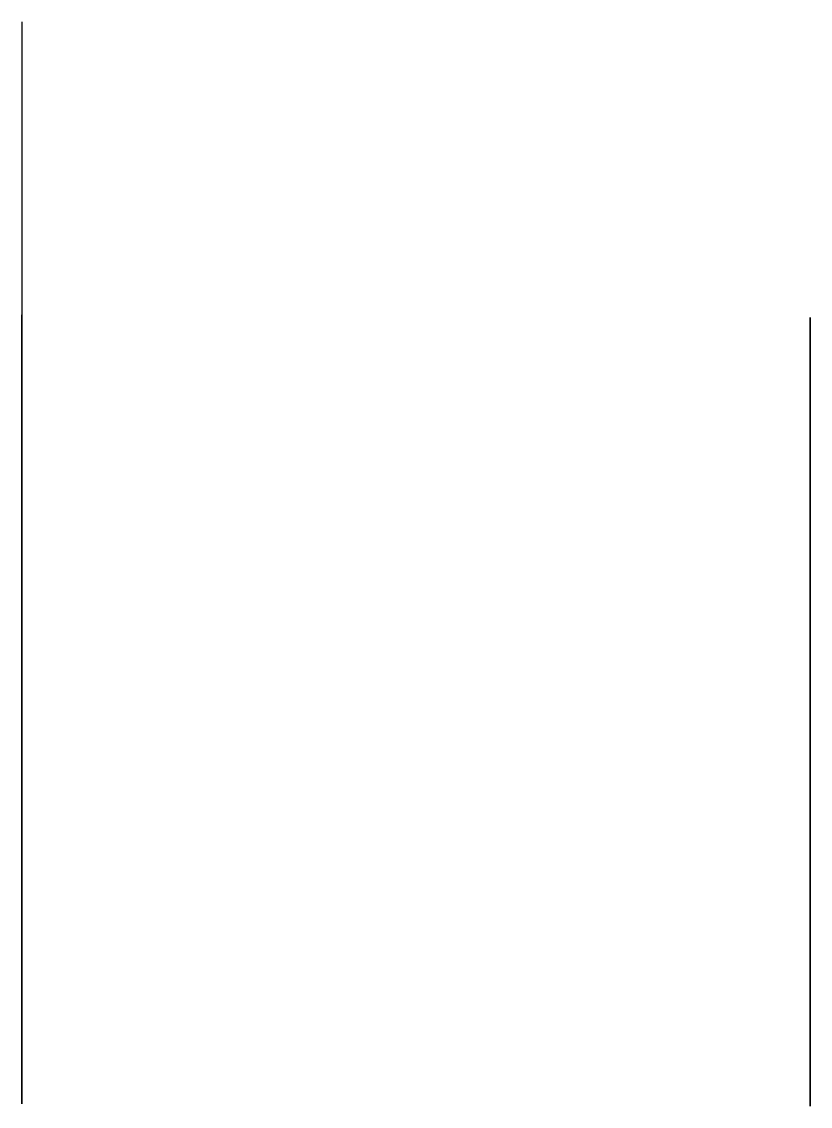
# Model space of a CAD drawing. Header units: millimetres. Extents: x 305.5 to 345.5, y 130.6 to 185.6.
import ezdxf

# ---------------------------------------------------------------- set-up
doc = ezdxf.new("R2010")
doc.units = ezdxf.units.MM

msp = doc.modelspace()

# ---------------------------------------------------------------- linework, layer by layer
msp.add_line((305.479, 185.591, 15), (305.479, 170.591, 15))
at = {"extrusion": (1, 0, 0)}
for points, elevation in [([(170.728, 14.923), (130.728, 14.923), (130.728, 44.923), (170.728, 44.923)], 305.479), ([(130.596, 14.781), (170.596, 14.781), (170.596, 44.781), (130.596, 44.781)], 345.479)]:
    msp.add_lwpolyline(points, close=True, dxfattribs=dict(at, elevation=elevation))

doc.saveas('drawing.dxf')
